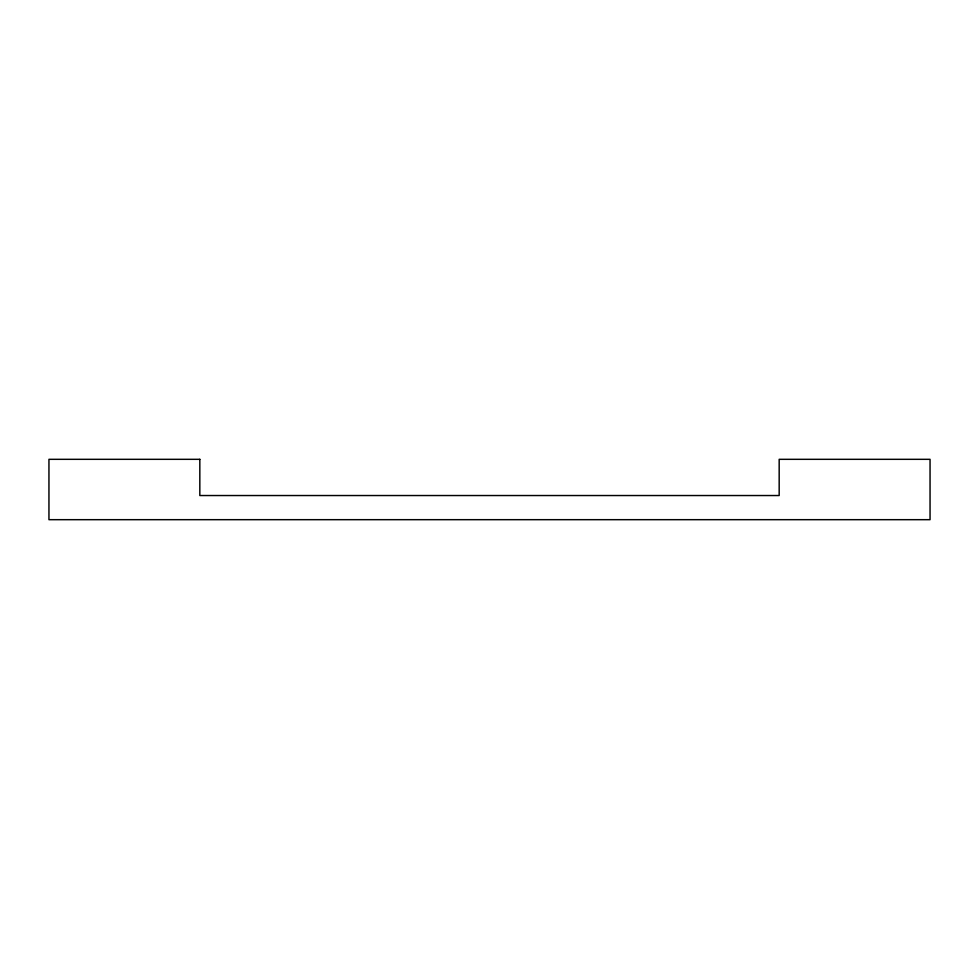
<?xml version="1.0" encoding="UTF-8"?>
<svg xmlns="http://www.w3.org/2000/svg" width="979" height="979" viewBox="0 0 979 979"><rect width="100%" height="100%" fill="white"/><g stroke="black" fill="none" stroke-linecap="round" stroke-linejoin="round"><path stroke-width="1.47" d="M199.826 459.322L48.95 459.322L48.95 519.678L930.05 519.678L930.05 459.322L779.174 459.322L779.174 495.533L199.826 495.533L199.826 459.322"/></g></svg>
